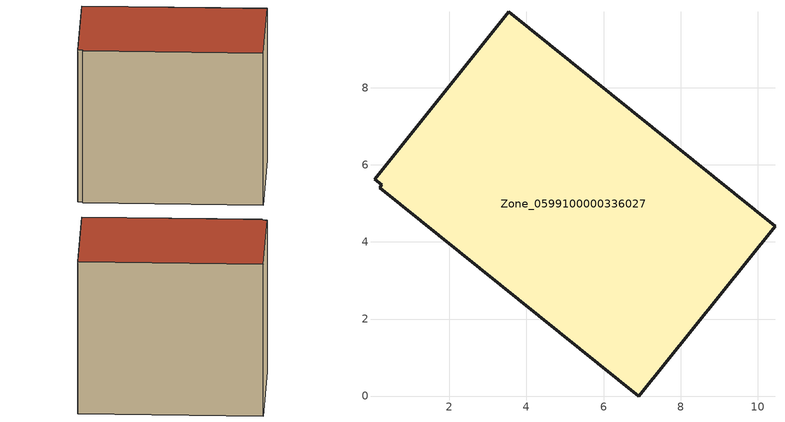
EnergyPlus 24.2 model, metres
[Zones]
Zone_0599100000336027
 floor ground (C_G): 0.19,5.41 0.24,5.48 0.06,5.63 3.54,9.97 10.45,4.41 6.91,0 z0.55
 wall outside (C_F): 6.91,0 10.45,4.41 3.54,9.97 0.06,5.63 0.24,5.48 0.19,5.41 6.91,0 z0.55:8.37
 roof outside (C_R): 0.24,5.48 0.19,5.41 6.91,0 10.45,4.41 3.54,9.97 0.06,5.63 z8.37
[BUILDING]
Pand.0599100000336027: North Axis=0; Terrain=City; Loads Convergence Tolerance Value=0.04; Temperature Convergence Tolerance Value=0.4; Solar Distribution=FullExterior; Maximum Number of Warmup Days=25; Minimum Number of Warmup Days=1
[Site:Location]
Rotterdam.The.Hague.AP_ZH_NLD Design_Conditions: Latitude=51.96; Longitude=4.45; Time Zone=1; Elevation=-4.5
[SITE:GROUNDTEMPERATURE:BUILDINGSURFACE]
18, 18, 18, 18, 18, 18, 18, 18, 18, 18, 18, 18
[MATERIAL] Thermal Absorptance=0.9; Solar Absorptance=0.7; Visible Absorptance=0.7
Name | Roughness | Thickness | Conductivity | Density | Specific Heat
G.TC.1975-1991 | MediumSmooth | 0.15 | 0.288461 | 540 | 1210
F.TC.1975-1991 | Rough | 0.3 | 0.230769 | 1920 | 840
R.TC.1975-1991 | MediumRough | 0.2 | 0.153846 | 1500 | 1000
[CONSTRUCTION]
C_G: G.TC.1975-1991
C_F: F.TC.1975-1991
C_R: R.TC.1975-1991
[ZONE]
Zone_0599100000336027: Type=1; Multiplier=1; Ceiling Height=Autocalculate; Volume=Autocalculate; Floor Area=autocalculate; Part of Total Floor Area=Yes
[ZONEINFILTRATION:DESIGNFLOWRATE]
Infil_Zone_0599100000336027: Zone or ZoneList or Space or SpaceList=Zone_0599100000336027; Schedule=AlwaysOn; Design Flow Rate Calculation Method=Flow/Area; Flow Rate per Floor Area=0.003; Constant Term Coefficient=1; Temperature Term Coefficient=0; Velocity Term Coefficient=0; Velocity Squared Term Coefficient=0
[HVACTEMPLATE:ZONE:IDEALLOADSAIRSYSTEM]
Zone_0599100000336027: Maximum Heating Supply Air Temperature=50; Minimum Cooling Supply Air Temperature=13; Maximum Heating Supply Air Humidity Ratio=0.0156; Minimum Cooling Supply Air Humidity Ratio=0.0077; Heating Limit=NoLimit; Cooling Limit=NoLimit; Dehumidification Control Type=ConstantSensibleHeatRatio; Cooling Sensible Heat Ratio=0.7; Dehumidification Setpoint=60; Humidification Control Type=None; Humidification Setpoint=30; Outdoor Air Method=None; Outdoor Air Flow Rate per Person=0.00944; Outdoor Air Flow Rate per Zone Floor Area=0; Outdoor Air Flow Rate per Zone=0; Demand Controlled Ventilation Type=None; Outdoor Air Economizer Type=NoEconomizer; Heat Recovery Type=None; Sensible Heat Recovery Effectiveness=0.7; Latent Heat Recovery Effectiveness=0.65
[ZONECONTROL:THERMOSTAT]
ThermostatControl_Zone_0599100000336027: Zone or ZoneList=Zone_0599100000336027; Control Type Schedule=DualSetpointControlType; Control 1=Thermostat_Zone_0599100000336027; Temperature Difference Between Cutout And Setpoint=0
[THERMOSTATSETPOINT:DUALSETPOINT]
Thermostat_Zone_0599100000336027: Heating Setpoint Temperature Schedule=HeatingSetpoint_Zone_0599100000336027; Cooling Setpoint Temperature Schedule=CoolingSetpoint_Zone_0599100000336027
[SCHEDULE:COMPACT]
HeatingSetpoint_Zone_0599100000336027: Through: 12/31, For: AllDays, Until: 24:00, 21
CoolingSetpoint_Zone_0599100000336027: Through: 12/31, For: AllDays, Until: 24:00, 24
DualSetpointControlType: Through: 12/31, For: AllDays, Until: 24:00, 4
AlwaysOn: Through: 12/31, For: AllDays, Until: 24:00, 1
